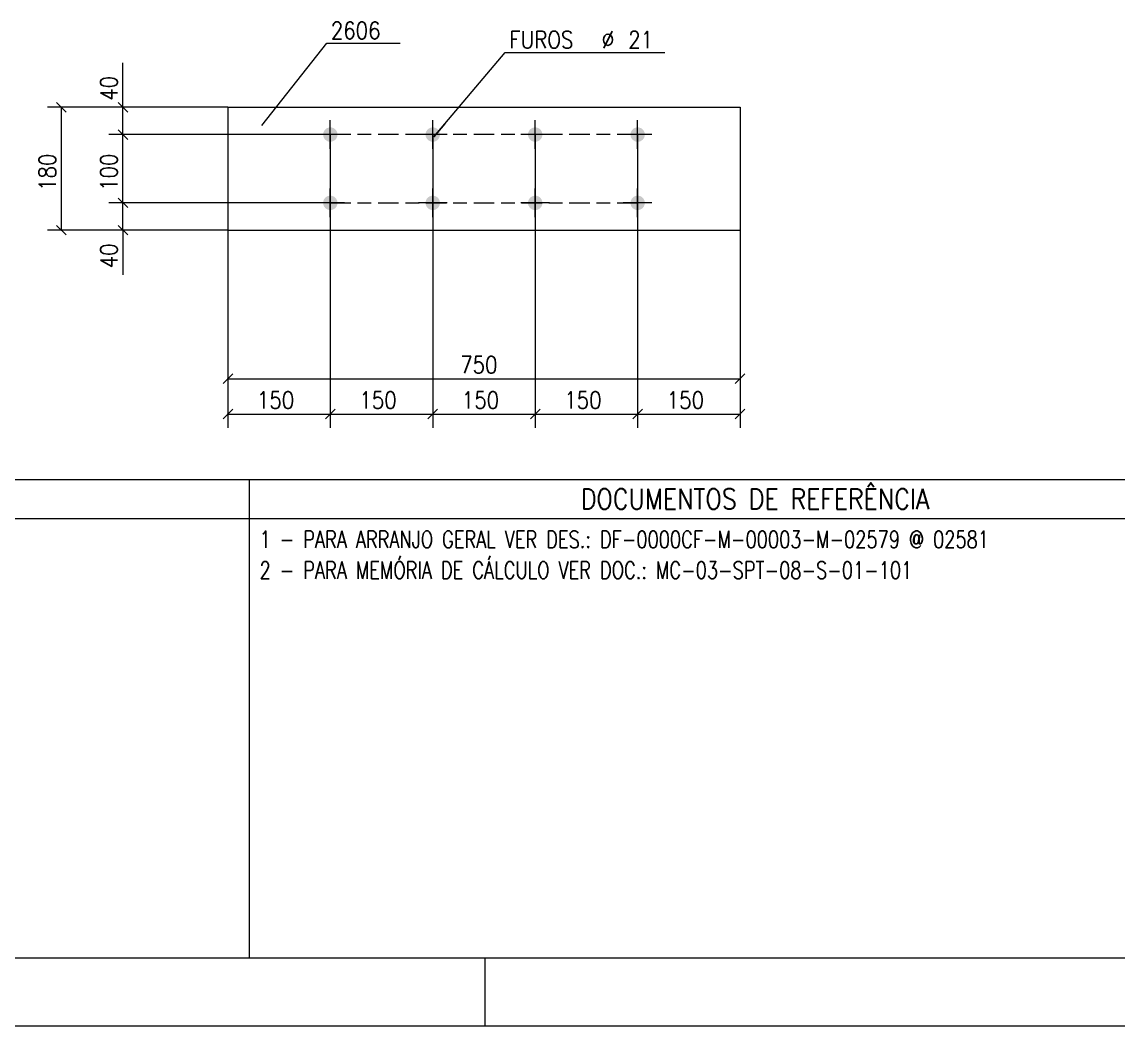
# Model space of a CAD drawing. Header units: millimetres. Extents: x 2 to 845, y 5 to 599.
# Drawn here: x 276.7 to 437.2, y 5 to 152 of the extents above; entities that cross this region are included whole.
import ezdxf

# ---------------------------------------------------------------- set-up
doc = ezdxf.new("R2010")
doc.units = ezdxf.units.MM
doc.linetypes.add('XKITLINE00', pattern=[0])
doc.linetypes.add('XKITLINE06', pattern=[7, 3, -1, 2, -1])
for name, color, linetype, lineweight in [('Cota', 4, 'Continuous', 0), ('Marca da peça', 2, 'Continuous', 0), ('Marca do parafuso', 4, 'Continuous', 0), ('Objeto gráfico', 3, 'Continuous', 0), ('Outro tipo de objeto', 7, 'Continuous', 0), ('Parafuso', 3, 'Continuous', 0), ('Peça', 2, 'Continuous', 0)]:
    doc.layers.add(name, color=color, linetype=linetype, lineweight=lineweight)
doc.styles.add('ROMANS', font='ROMANS__.TTF')
doc.styles.add('SIMPLEX', font='SIMPLEX_.TTF')

# ---------------------------------------------------------------- blocks, each defined once
blk = doc.blocks.new('*A468')
at = {"layer": 'Parafuso'}
for points in [[(321.83, 134.47), (321.8, 134.47), (321.78, 134.48), (321.75, 134.48), (321.73, 134.48), (321.7, 134.48), (321.68, 134.49), (321.65, 134.49), (321.62, 134.5), (321.6, 134.5), (321.57, 134.51), (321.55, 134.52), (321.53, 134.53), (321.5, 134.53), (321.48, 134.54), (321.45, 134.55), (321.43, 134.56), (321.41, 134.57), (321.38, 134.58), (321.36, 134.6), (321.34, 134.61), (321.31, 134.62), (321.29, 134.64), (321.27, 134.65), (321.25, 134.66), (321.23, 134.68), (321.21, 134.7), (321.19, 134.71), (321.17, 134.73), (321.15, 134.74), (321.13, 134.76), (321.11, 134.78), (321.09, 134.8), (321.08, 134.82), (321.06, 134.84), (321.04, 134.86), (321.03, 134.88), (321.01, 134.9), (321, 134.92), (320.98, 134.94), (320.97, 134.96), (320.95, 134.98), (320.94, 135.01), (320.93, 135.03), (320.92, 135.05), (320.91, 135.07), (320.89, 135.1), (320.88, 135.12), (320.87, 135.14), (320.87, 135.17), (320.86, 135.19), (320.85, 135.22), (320.84, 135.24), (320.84, 135.27), (320.83, 135.29), (320.82, 135.32), (320.82, 135.34), (320.82, 135.37), (320.81, 135.39), (320.81, 135.42), (320.81, 135.45), (320.81, 135.47), (320.8, 135.5), (320.8, 135.52), (320.8, 135.55), (320.81, 135.57), (320.81, 135.6), (320.81, 135.63), (320.81, 135.65), (320.82, 135.68), (320.82, 135.7), (320.82, 135.73), (320.83, 135.75), (320.84, 135.78), (320.84, 135.8), (320.85, 135.83), (320.86, 135.85), (320.87, 135.88), (320.87, 135.9), (320.88, 135.92), (320.89, 135.95), (320.91, 135.97), (320.92, 135.99), (320.93, 136.02), (320.94, 136.04), (320.95, 136.06), (320.97, 136.08), (320.98, 136.11), (321, 136.13), (321.01, 136.15), (321.03, 136.17), (321.04, 136.19), (321.06, 136.21), (321.08, 136.23), (321.09, 136.25), (321.11, 136.27), (321.13, 136.28), (321.15, 136.3), (321.17, 136.32), (321.19, 136.33), (321.21, 136.35), (321.23, 136.37), (321.25, 136.38), (321.27, 136.4), (321.29, 136.41), (321.31, 136.42), (321.34, 136.44), (321.36, 136.45), (321.38, 136.46), (321.41, 136.47), (321.43, 136.48), (321.45, 136.49), (321.48, 136.5), (321.5, 136.51), (321.53, 136.52), (321.55, 136.53), (321.57, 136.53), (321.6, 136.54), (321.62, 136.55), (321.65, 136.55), (321.68, 136.56), (321.7, 136.56), (321.73, 136.56), (321.75, 136.57), (321.78, 136.57), (321.8, 136.57), (321.83, 136.57), (321.85, 136.57), (321.88, 136.57), (321.91, 136.57), (321.93, 136.57), (321.96, 136.57), (321.98, 136.56), (322.01, 136.56), (322.03, 136.56), (322.06, 136.55), (322.08, 136.55), (322.11, 136.54), (322.13, 136.53), (322.16, 136.53), (322.18, 136.52), (322.21, 136.51), (322.23, 136.5), (322.26, 136.49), (322.28, 136.48), (322.3, 136.47), (322.33, 136.46), (322.35, 136.45), (322.37, 136.44), (322.39, 136.42), (322.42, 136.41), (322.44, 136.4), (322.46, 136.38), (322.48, 136.37), (322.5, 136.35), (322.52, 136.33), (322.54, 136.32), (322.56, 136.3), (322.58, 136.28), (322.6, 136.27), (322.62, 136.25), (322.63, 136.23), (322.65, 136.21), (322.67, 136.19), (322.68, 136.17), (322.7, 136.15), (322.71, 136.13), (322.73, 136.11), (322.74, 136.08), (322.76, 136.06), (322.77, 136.04), (322.78, 136.02), (322.79, 135.99), (322.8, 135.97), (322.81, 135.95), (322.82, 135.92), (322.83, 135.9), (322.84, 135.88), (322.85, 135.85), (322.86, 135.83), (322.87, 135.8), (322.87, 135.78), (322.88, 135.75), (322.88, 135.73), (322.89, 135.7), (322.89, 135.68), (322.9, 135.65), (322.9, 135.63), (322.9, 135.6), (322.9, 135.57), (322.9, 135.55), (322.9, 135.52), (322.9, 135.5), (322.9, 135.47), (322.9, 135.45), (322.9, 135.42), (322.9, 135.39), (322.89, 135.37), (322.89, 135.34), (322.88, 135.32), (322.88, 135.29), (322.87, 135.27), (322.87, 135.24), (322.86, 135.22), (322.85, 135.19), (322.84, 135.17), (322.83, 135.14), (322.82, 135.12), (322.81, 135.1), (322.8, 135.07), (322.79, 135.05), (322.78, 135.03), (322.77, 135.01), (322.76, 134.98), (322.74, 134.96), (322.73, 134.94), (322.71, 134.92), (322.7, 134.9), (322.68, 134.88), (322.67, 134.86), (322.65, 134.84), (322.63, 134.82), (322.62, 134.8), (322.6, 134.78), (322.58, 134.76), (322.56, 134.74), (322.54, 134.73), (322.52, 134.71), (322.5, 134.7), (322.48, 134.68), (322.46, 134.66), (322.44, 134.65), (322.42, 134.64), (322.39, 134.62), (322.37, 134.61), (322.35, 134.6), (322.33, 134.58), (322.3, 134.57), (322.28, 134.56), (322.26, 134.55), (322.23, 134.54), (322.21, 134.53), (322.18, 134.53), (322.16, 134.52), (322.13, 134.51), (322.11, 134.5), (322.08, 134.5), (322.06, 134.49), (322.03, 134.49), (322.01, 134.48), (321.98, 134.48), (321.96, 134.48), (321.93, 134.48), (321.91, 134.47), (321.88, 134.47), (321.85, 134.47)], [(336.83, 134.47), (336.8, 134.47), (336.78, 134.48), (336.75, 134.48), (336.73, 134.48), (336.7, 134.48), (336.68, 134.49), (336.65, 134.49), (336.62, 134.5), (336.6, 134.5), (336.57, 134.51), (336.55, 134.52), (336.53, 134.53), (336.5, 134.53), (336.48, 134.54), (336.45, 134.55), (336.43, 134.56), (336.41, 134.57), (336.38, 134.58), (336.36, 134.6), (336.34, 134.61), (336.31, 134.62), (336.29, 134.64), (336.27, 134.65), (336.25, 134.66), (336.23, 134.68), (336.21, 134.7), (336.19, 134.71), (336.17, 134.73), (336.15, 134.74), (336.13, 134.76), (336.11, 134.78), (336.09, 134.8), (336.08, 134.82), (336.06, 134.84), (336.04, 134.86), (336.03, 134.88), (336.01, 134.9), (336, 134.92), (335.98, 134.94), (335.97, 134.96), (335.95, 134.98), (335.94, 135.01), (335.93, 135.03), (335.92, 135.05), (335.91, 135.07), (335.89, 135.1), (335.88, 135.12), (335.87, 135.14), (335.87, 135.17), (335.86, 135.19), (335.85, 135.22), (335.84, 135.24), (335.84, 135.27), (335.83, 135.29), (335.82, 135.32), (335.82, 135.34), (335.82, 135.37), (335.81, 135.39), (335.81, 135.42), (335.81, 135.45), (335.81, 135.47), (335.8, 135.5), (335.8, 135.52), (335.8, 135.55), (335.81, 135.57), (335.81, 135.6), (335.81, 135.63), (335.81, 135.65), (335.82, 135.68), (335.82, 135.7), (335.82, 135.73), (335.83, 135.75), (335.84, 135.78), (335.84, 135.8), (335.85, 135.83), (335.86, 135.85), (335.87, 135.88), (335.87, 135.9), (335.88, 135.92), (335.89, 135.95), (335.91, 135.97), (335.92, 135.99), (335.93, 136.02), (335.94, 136.04), (335.95, 136.06), (335.97, 136.08), (335.98, 136.11), (336, 136.13), (336.01, 136.15), (336.03, 136.17), (336.04, 136.19), (336.06, 136.21), (336.08, 136.23), (336.09, 136.25), (336.11, 136.27), (336.13, 136.28), (336.15, 136.3), (336.17, 136.32), (336.19, 136.33), (336.21, 136.35), (336.23, 136.37), (336.25, 136.38), (336.27, 136.4), (336.29, 136.41), (336.31, 136.42), (336.34, 136.44), (336.36, 136.45), (336.38, 136.46), (336.41, 136.47), (336.43, 136.48), (336.45, 136.49), (336.48, 136.5), (336.5, 136.51), (336.53, 136.52), (336.55, 136.53), (336.57, 136.53), (336.6, 136.54), (336.62, 136.55), (336.65, 136.55), (336.68, 136.56), (336.7, 136.56), (336.73, 136.56), (336.75, 136.57), (336.78, 136.57), (336.8, 136.57), (336.83, 136.57), (336.85, 136.57), (336.88, 136.57), (336.91, 136.57), (336.93, 136.57), (336.96, 136.57), (336.98, 136.56), (337.01, 136.56), (337.03, 136.56), (337.06, 136.55), (337.08, 136.55), (337.11, 136.54), (337.13, 136.53), (337.16, 136.53), (337.18, 136.52), (337.21, 136.51), (337.23, 136.5), (337.26, 136.49), (337.28, 136.48), (337.3, 136.47), (337.33, 136.46), (337.35, 136.45), (337.37, 136.44), (337.39, 136.42), (337.42, 136.41), (337.44, 136.4), (337.46, 136.38), (337.48, 136.37), (337.5, 136.35), (337.52, 136.33), (337.54, 136.32), (337.56, 136.3), (337.58, 136.28), (337.6, 136.27), (337.62, 136.25), (337.63, 136.23), (337.65, 136.21), (337.67, 136.19), (337.68, 136.17), (337.7, 136.15), (337.71, 136.13), (337.73, 136.11), (337.74, 136.08), (337.76, 136.06), (337.77, 136.04), (337.78, 136.02), (337.79, 135.99), (337.8, 135.97), (337.81, 135.95), (337.82, 135.92), (337.83, 135.9), (337.84, 135.88), (337.85, 135.85), (337.86, 135.83), (337.87, 135.8), (337.87, 135.78), (337.88, 135.75), (337.88, 135.73), (337.89, 135.7), (337.89, 135.68), (337.9, 135.65), (337.9, 135.63), (337.9, 135.6), (337.9, 135.57), (337.9, 135.55), (337.9, 135.52), (337.9, 135.5), (337.9, 135.47), (337.9, 135.45), (337.9, 135.42), (337.9, 135.39), (337.89, 135.37), (337.89, 135.34), (337.88, 135.32), (337.88, 135.29), (337.87, 135.27), (337.87, 135.24), (337.86, 135.22), (337.85, 135.19), (337.84, 135.17), (337.83, 135.14), (337.82, 135.12), (337.81, 135.1), (337.8, 135.07), (337.79, 135.05), (337.78, 135.03), (337.77, 135.01), (337.76, 134.98), (337.74, 134.96), (337.73, 134.94), (337.71, 134.92), (337.7, 134.9), (337.68, 134.88), (337.67, 134.86), (337.65, 134.84), (337.63, 134.82), (337.62, 134.8), (337.6, 134.78), (337.58, 134.76), (337.56, 134.74), (337.54, 134.73), (337.52, 134.71), (337.5, 134.7), (337.48, 134.68), (337.46, 134.66), (337.44, 134.65), (337.42, 134.64), (337.39, 134.62), (337.37, 134.61), (337.35, 134.6), (337.33, 134.58), (337.3, 134.57), (337.28, 134.56), (337.26, 134.55), (337.23, 134.54), (337.21, 134.53), (337.18, 134.53), (337.16, 134.52), (337.13, 134.51), (337.11, 134.5), (337.08, 134.5), (337.06, 134.49), (337.03, 134.49), (337.01, 134.48), (336.98, 134.48), (336.96, 134.48), (336.93, 134.48), (336.91, 134.47), (336.88, 134.47), (336.85, 134.47)], [(351.83, 134.47), (351.8, 134.47), (351.78, 134.48), (351.75, 134.48), (351.73, 134.48), (351.7, 134.48), (351.68, 134.49), (351.65, 134.49), (351.62, 134.5), (351.6, 134.5), (351.57, 134.51), (351.55, 134.52), (351.53, 134.53), (351.5, 134.53), (351.48, 134.54), (351.45, 134.55), (351.43, 134.56), (351.41, 134.57), (351.38, 134.58), (351.36, 134.6), (351.34, 134.61), (351.31, 134.62), (351.29, 134.64), (351.27, 134.65), (351.25, 134.66), (351.23, 134.68), (351.21, 134.7), (351.19, 134.71), (351.17, 134.73), (351.15, 134.74), (351.13, 134.76), (351.11, 134.78), (351.09, 134.8), (351.08, 134.82), (351.06, 134.84), (351.04, 134.86), (351.03, 134.88), (351.01, 134.9), (351, 134.92), (350.98, 134.94), (350.97, 134.96), (350.95, 134.98), (350.94, 135.01), (350.93, 135.03), (350.92, 135.05), (350.91, 135.07), (350.89, 135.1), (350.88, 135.12), (350.87, 135.14), (350.87, 135.17), (350.86, 135.19), (350.85, 135.22), (350.84, 135.24), (350.84, 135.27), (350.83, 135.29), (350.82, 135.32), (350.82, 135.34), (350.82, 135.37), (350.81, 135.39), (350.81, 135.42), (350.81, 135.45), (350.81, 135.47), (350.8, 135.5), (350.8, 135.52), (350.8, 135.55), (350.81, 135.57), (350.81, 135.6), (350.81, 135.63), (350.81, 135.65), (350.82, 135.68), (350.82, 135.7), (350.82, 135.73), (350.83, 135.75), (350.84, 135.78), (350.84, 135.8), (350.85, 135.83), (350.86, 135.85), (350.87, 135.88), (350.87, 135.9), (350.88, 135.92), (350.89, 135.95), (350.91, 135.97), (350.92, 135.99), (350.93, 136.02), (350.94, 136.04), (350.95, 136.06), (350.97, 136.08), (350.98, 136.11), (351, 136.13), (351.01, 136.15), (351.03, 136.17), (351.04, 136.19), (351.06, 136.21), (351.08, 136.23), (351.09, 136.25), (351.11, 136.27), (351.13, 136.28), (351.15, 136.3), (351.17, 136.32), (351.19, 136.33), (351.21, 136.35), (351.23, 136.37), (351.25, 136.38), (351.27, 136.4), (351.29, 136.41), (351.31, 136.42), (351.34, 136.44), (351.36, 136.45), (351.38, 136.46), (351.41, 136.47), (351.43, 136.48), (351.45, 136.49), (351.48, 136.5), (351.5, 136.51), (351.53, 136.52), (351.55, 136.53), (351.57, 136.53), (351.6, 136.54), (351.62, 136.55), (351.65, 136.55), (351.68, 136.56), (351.7, 136.56), (351.73, 136.56), (351.75, 136.57), (351.78, 136.57), (351.8, 136.57), (351.83, 136.57), (351.85, 136.57), (351.88, 136.57), (351.91, 136.57), (351.93, 136.57), (351.96, 136.57), (351.98, 136.56), (352.01, 136.56), (352.03, 136.56), (352.06, 136.55), (352.08, 136.55), (352.11, 136.54), (352.13, 136.53), (352.16, 136.53), (352.18, 136.52), (352.21, 136.51), (352.23, 136.5), (352.26, 136.49), (352.28, 136.48), (352.3, 136.47), (352.33, 136.46), (352.35, 136.45), (352.37, 136.44), (352.39, 136.42), (352.42, 136.41), (352.44, 136.4), (352.46, 136.38), (352.48, 136.37), (352.5, 136.35), (352.52, 136.33), (352.54, 136.32), (352.56, 136.3), (352.58, 136.28), (352.6, 136.27), (352.62, 136.25), (352.63, 136.23), (352.65, 136.21), (352.67, 136.19), (352.68, 136.17), (352.7, 136.15), (352.71, 136.13), (352.73, 136.11), (352.74, 136.08), (352.76, 136.06), (352.77, 136.04), (352.78, 136.02), (352.79, 135.99), (352.8, 135.97), (352.81, 135.95), (352.82, 135.92), (352.83, 135.9), (352.84, 135.88), (352.85, 135.85), (352.86, 135.83), (352.87, 135.8), (352.87, 135.78), (352.88, 135.75), (352.88, 135.73), (352.89, 135.7), (352.89, 135.68), (352.9, 135.65), (352.9, 135.63), (352.9, 135.6), (352.9, 135.57), (352.9, 135.55), (352.9, 135.52), (352.9, 135.5), (352.9, 135.47), (352.9, 135.45), (352.9, 135.42), (352.9, 135.39), (352.89, 135.37), (352.89, 135.34), (352.88, 135.32), (352.88, 135.29), (352.87, 135.27), (352.87, 135.24), (352.86, 135.22), (352.85, 135.19), (352.84, 135.17), (352.83, 135.14), (352.82, 135.12), (352.81, 135.1), (352.8, 135.07), (352.79, 135.05), (352.78, 135.03), (352.77, 135.01), (352.76, 134.98), (352.74, 134.96), (352.73, 134.94), (352.71, 134.92), (352.7, 134.9), (352.68, 134.88), (352.67, 134.86), (352.65, 134.84), (352.63, 134.82), (352.62, 134.8), (352.6, 134.78), (352.58, 134.76), (352.56, 134.74), (352.54, 134.73), (352.52, 134.71), (352.5, 134.7), (352.48, 134.68), (352.46, 134.66), (352.44, 134.65), (352.42, 134.64), (352.39, 134.62), (352.37, 134.61), (352.35, 134.6), (352.33, 134.58), (352.3, 134.57), (352.28, 134.56), (352.26, 134.55), (352.23, 134.54), (352.21, 134.53), (352.18, 134.53), (352.16, 134.52), (352.13, 134.51), (352.11, 134.5), (352.08, 134.5), (352.06, 134.49), (352.03, 134.49), (352.01, 134.48), (351.98, 134.48), (351.96, 134.48), (351.93, 134.48), (351.91, 134.47), (351.88, 134.47), (351.85, 134.47)], [(366.83, 134.47), (366.8, 134.47), (366.78, 134.48), (366.75, 134.48), (366.73, 134.48), (366.7, 134.48), (366.68, 134.49), (366.65, 134.49), (366.62, 134.5), (366.6, 134.5), (366.57, 134.51), (366.55, 134.52), (366.53, 134.53), (366.5, 134.53), (366.48, 134.54), (366.45, 134.55), (366.43, 134.56), (366.41, 134.57), (366.38, 134.58), (366.36, 134.6), (366.34, 134.61), (366.31, 134.62), (366.29, 134.64), (366.27, 134.65), (366.25, 134.66), (366.23, 134.68), (366.21, 134.7), (366.19, 134.71), (366.17, 134.73), (366.15, 134.74), (366.13, 134.76), (366.11, 134.78), (366.09, 134.8), (366.08, 134.82), (366.06, 134.84), (366.04, 134.86), (366.03, 134.88), (366.01, 134.9), (366, 134.92), (365.98, 134.94), (365.97, 134.96), (365.95, 134.98), (365.94, 135.01), (365.93, 135.03), (365.92, 135.05), (365.91, 135.07), (365.89, 135.1), (365.88, 135.12), (365.87, 135.14), (365.87, 135.17), (365.86, 135.19), (365.85, 135.22), (365.84, 135.24), (365.84, 135.27), (365.83, 135.29), (365.82, 135.32), (365.82, 135.34), (365.82, 135.37), (365.81, 135.39), (365.81, 135.42), (365.81, 135.45), (365.81, 135.47), (365.8, 135.5), (365.8, 135.52), (365.8, 135.55), (365.81, 135.57), (365.81, 135.6), (365.81, 135.63), (365.81, 135.65), (365.82, 135.68), (365.82, 135.7), (365.82, 135.73), (365.83, 135.75), (365.84, 135.78), (365.84, 135.8), (365.85, 135.83), (365.86, 135.85), (365.87, 135.88), (365.87, 135.9), (365.88, 135.92), (365.89, 135.95), (365.91, 135.97), (365.92, 135.99), (365.93, 136.02), (365.94, 136.04), (365.95, 136.06), (365.97, 136.08), (365.98, 136.11), (366, 136.13), (366.01, 136.15), (366.03, 136.17), (366.04, 136.19), (366.06, 136.21), (366.08, 136.23), (366.09, 136.25), (366.11, 136.27), (366.13, 136.28), (366.15, 136.3), (366.17, 136.32), (366.19, 136.33), (366.21, 136.35), (366.23, 136.37), (366.25, 136.38), (366.27, 136.4), (366.29, 136.41), (366.31, 136.42), (366.34, 136.44), (366.36, 136.45), (366.38, 136.46), (366.41, 136.47), (366.43, 136.48), (366.45, 136.49), (366.48, 136.5), (366.5, 136.51), (366.53, 136.52), (366.55, 136.53), (366.57, 136.53), (366.6, 136.54), (366.62, 136.55), (366.65, 136.55), (366.68, 136.56), (366.7, 136.56), (366.73, 136.56), (366.75, 136.57), (366.78, 136.57), (366.8, 136.57), (366.83, 136.57), (366.85, 136.57), (366.88, 136.57), (366.91, 136.57), (366.93, 136.57), (366.96, 136.57), (366.98, 136.56), (367.01, 136.56), (367.03, 136.56), (367.06, 136.55), (367.08, 136.55), (367.11, 136.54), (367.13, 136.53), (367.16, 136.53), (367.18, 136.52), (367.21, 136.51), (367.23, 136.5), (367.26, 136.49), (367.28, 136.48), (367.3, 136.47), (367.33, 136.46), (367.35, 136.45), (367.37, 136.44), (367.39, 136.42), (367.42, 136.41), (367.44, 136.4), (367.46, 136.38), (367.48, 136.37), (367.5, 136.35), (367.52, 136.33), (367.54, 136.32), (367.56, 136.3), (367.58, 136.28), (367.6, 136.27), (367.62, 136.25), (367.63, 136.23), (367.65, 136.21), (367.67, 136.19), (367.68, 136.17), (367.7, 136.15), (367.71, 136.13), (367.73, 136.11), (367.74, 136.08), (367.76, 136.06), (367.77, 136.04), (367.78, 136.02), (367.79, 135.99), (367.8, 135.97), (367.81, 135.95), (367.82, 135.92), (367.83, 135.9), (367.84, 135.88), (367.85, 135.85), (367.86, 135.83), (367.87, 135.8), (367.87, 135.78), (367.88, 135.75), (367.88, 135.73), (367.89, 135.7), (367.89, 135.68), (367.9, 135.65), (367.9, 135.63), (367.9, 135.6), (367.9, 135.57), (367.9, 135.55), (367.9, 135.52), (367.9, 135.5), (367.9, 135.47), (367.9, 135.45), (367.9, 135.42), (367.9, 135.39), (367.89, 135.37), (367.89, 135.34), (367.88, 135.32), (367.88, 135.29), (367.87, 135.27), (367.87, 135.24), (367.86, 135.22), (367.85, 135.19), (367.84, 135.17), (367.83, 135.14), (367.82, 135.12), (367.81, 135.1), (367.8, 135.07), (367.79, 135.05), (367.78, 135.03), (367.77, 135.01), (367.76, 134.98), (367.74, 134.96), (367.73, 134.94), (367.71, 134.92), (367.7, 134.9), (367.68, 134.88), (367.67, 134.86), (367.65, 134.84), (367.63, 134.82), (367.62, 134.8), (367.6, 134.78), (367.58, 134.76), (367.56, 134.74), (367.54, 134.73), (367.52, 134.71), (367.5, 134.7), (367.48, 134.68), (367.46, 134.66), (367.44, 134.65), (367.42, 134.64), (367.39, 134.62), (367.37, 134.61), (367.35, 134.6), (367.33, 134.58), (367.3, 134.57), (367.28, 134.56), (367.26, 134.55), (367.23, 134.54), (367.21, 134.53), (367.18, 134.53), (367.16, 134.52), (367.13, 134.51), (367.11, 134.5), (367.08, 134.5), (367.06, 134.49), (367.03, 134.49), (367.01, 134.48), (366.98, 134.48), (366.96, 134.48), (366.93, 134.48), (366.91, 134.47), (366.88, 134.47), (366.85, 134.47)], [(321.83, 124.47), (321.8, 124.47), (321.78, 124.48), (321.75, 124.48), (321.73, 124.48), (321.7, 124.48), (321.68, 124.49), (321.65, 124.49), (321.62, 124.5), (321.6, 124.5), (321.57, 124.51), (321.55, 124.52), (321.53, 124.53), (321.5, 124.53), (321.48, 124.54), (321.45, 124.55), (321.43, 124.56), (321.41, 124.57), (321.38, 124.58), (321.36, 124.6), (321.34, 124.61), (321.31, 124.62), (321.29, 124.64), (321.27, 124.65), (321.25, 124.66), (321.23, 124.68), (321.21, 124.7), (321.19, 124.71), (321.17, 124.73), (321.15, 124.74), (321.13, 124.76), (321.11, 124.78), (321.09, 124.8), (321.08, 124.82), (321.06, 124.84), (321.04, 124.86), (321.03, 124.88), (321.01, 124.9), (321, 124.92), (320.98, 124.94), (320.97, 124.96), (320.95, 124.98), (320.94, 125.01), (320.93, 125.03), (320.92, 125.05), (320.91, 125.07), (320.89, 125.1), (320.88, 125.12), (320.87, 125.14), (320.87, 125.17), (320.86, 125.19), (320.85, 125.22), (320.84, 125.24), (320.84, 125.27), (320.83, 125.29), (320.82, 125.32), (320.82, 125.34), (320.82, 125.37), (320.81, 125.39), (320.81, 125.42), (320.81, 125.45), (320.81, 125.47), (320.8, 125.5), (320.8, 125.52), (320.8, 125.55), (320.81, 125.57), (320.81, 125.6), (320.81, 125.63), (320.81, 125.65), (320.82, 125.68), (320.82, 125.7), (320.82, 125.73), (320.83, 125.75), (320.84, 125.78), (320.84, 125.8), (320.85, 125.83), (320.86, 125.85), (320.87, 125.88), (320.87, 125.9), (320.88, 125.92), (320.89, 125.95), (320.91, 125.97), (320.92, 125.99), (320.93, 126.02), (320.94, 126.04), (320.95, 126.06), (320.97, 126.08), (320.98, 126.11), (321, 126.13), (321.01, 126.15), (321.03, 126.17), (321.04, 126.19), (321.06, 126.21), (321.08, 126.23), (321.09, 126.25), (321.11, 126.27), (321.13, 126.28), (321.15, 126.3), (321.17, 126.32), (321.19, 126.33), (321.21, 126.35), (321.23, 126.37), (321.25, 126.38), (321.27, 126.4), (321.29, 126.41), (321.31, 126.42), (321.34, 126.44), (321.36, 126.45), (321.38, 126.46), (321.41, 126.47), (321.43, 126.48), (321.45, 126.49), (321.48, 126.5), (321.5, 126.51), (321.53, 126.52), (321.55, 126.53), (321.57, 126.53), (321.6, 126.54), (321.62, 126.55), (321.65, 126.55), (321.68, 126.56), (321.7, 126.56), (321.73, 126.56), (321.75, 126.57), (321.78, 126.57), (321.8, 126.57), (321.83, 126.57), (321.85, 126.57), (321.88, 126.57), (321.91, 126.57), (321.93, 126.57), (321.96, 126.57), (321.98, 126.56), (322.01, 126.56), (322.03, 126.56), (322.06, 126.55), (322.08, 126.55), (322.11, 126.54), (322.13, 126.53), (322.16, 126.53), (322.18, 126.52), (322.21, 126.51), (322.23, 126.5), (322.26, 126.49), (322.28, 126.48), (322.3, 126.47), (322.33, 126.46), (322.35, 126.45), (322.37, 126.44), (322.39, 126.42), (322.42, 126.41), (322.44, 126.4), (322.46, 126.38), (322.48, 126.37), (322.5, 126.35), (322.52, 126.33), (322.54, 126.32), (322.56, 126.3), (322.58, 126.28), (322.6, 126.27), (322.62, 126.25), (322.63, 126.23), (322.65, 126.21), (322.67, 126.19), (322.68, 126.17), (322.7, 126.15), (322.71, 126.13), (322.73, 126.11), (322.74, 126.08), (322.76, 126.06), (322.77, 126.04), (322.78, 126.02), (322.79, 125.99), (322.8, 125.97), (322.81, 125.95), (322.82, 125.92), (322.83, 125.9), (322.84, 125.88), (322.85, 125.85), (322.86, 125.83), (322.87, 125.8), (322.87, 125.78), (322.88, 125.75), (322.88, 125.73), (322.89, 125.7), (322.89, 125.68), (322.9, 125.65), (322.9, 125.63), (322.9, 125.6), (322.9, 125.57), (322.9, 125.55), (322.9, 125.52), (322.9, 125.5), (322.9, 125.47), (322.9, 125.45), (322.9, 125.42), (322.9, 125.39), (322.89, 125.37), (322.89, 125.34), (322.88, 125.32), (322.88, 125.29), (322.87, 125.27), (322.87, 125.24), (322.86, 125.22), (322.85, 125.19), (322.84, 125.17), (322.83, 125.14), (322.82, 125.12), (322.81, 125.1), (322.8, 125.07), (322.79, 125.05), (322.78, 125.03), (322.77, 125.01), (322.76, 124.98), (322.74, 124.96), (322.73, 124.94), (322.71, 124.92), (322.7, 124.9), (322.68, 124.88), (322.67, 124.86), (322.65, 124.84), (322.63, 124.82), (322.62, 124.8), (322.6, 124.78), (322.58, 124.76), (322.56, 124.74), (322.54, 124.73), (322.52, 124.71), (322.5, 124.7), (322.48, 124.68), (322.46, 124.66), (322.44, 124.65), (322.42, 124.64), (322.39, 124.62), (322.37, 124.61), (322.35, 124.6), (322.33, 124.58), (322.3, 124.57), (322.28, 124.56), (322.26, 124.55), (322.23, 124.54), (322.21, 124.53), (322.18, 124.53), (322.16, 124.52), (322.13, 124.51), (322.11, 124.5), (322.08, 124.5), (322.06, 124.49), (322.03, 124.49), (322.01, 124.48), (321.98, 124.48), (321.96, 124.48), (321.93, 124.48), (321.91, 124.47), (321.88, 124.47), (321.85, 124.47)], [(336.83, 124.47), (336.8, 124.47), (336.78, 124.48), (336.75, 124.48), (336.73, 124.48), (336.7, 124.48), (336.68, 124.49), (336.65, 124.49), (336.62, 124.5), (336.6, 124.5), (336.57, 124.51), (336.55, 124.52), (336.53, 124.53), (336.5, 124.53), (336.48, 124.54), (336.45, 124.55), (336.43, 124.56), (336.41, 124.57), (336.38, 124.58), (336.36, 124.6), (336.34, 124.61), (336.31, 124.62), (336.29, 124.64), (336.27, 124.65), (336.25, 124.66), (336.23, 124.68), (336.21, 124.7), (336.19, 124.71), (336.17, 124.73), (336.15, 124.74), (336.13, 124.76), (336.11, 124.78), (336.09, 124.8), (336.08, 124.82), (336.06, 124.84), (336.04, 124.86), (336.03, 124.88), (336.01, 124.9), (336, 124.92), (335.98, 124.94), (335.97, 124.96), (335.95, 124.98), (335.94, 125.01), (335.93, 125.03), (335.92, 125.05), (335.91, 125.07), (335.89, 125.1), (335.88, 125.12), (335.87, 125.14), (335.87, 125.17), (335.86, 125.19), (335.85, 125.22), (335.84, 125.24), (335.84, 125.27), (335.83, 125.29), (335.82, 125.32), (335.82, 125.34), (335.82, 125.37), (335.81, 125.39), (335.81, 125.42), (335.81, 125.45), (335.81, 125.47), (335.8, 125.5), (335.8, 125.52), (335.8, 125.55), (335.81, 125.57), (335.81, 125.6), (335.81, 125.63), (335.81, 125.65), (335.82, 125.68), (335.82, 125.7), (335.82, 125.73), (335.83, 125.75), (335.84, 125.78), (335.84, 125.8), (335.85, 125.83), (335.86, 125.85), (335.87, 125.88), (335.87, 125.9), (335.88, 125.92), (335.89, 125.95), (335.91, 125.97), (335.92, 125.99), (335.93, 126.02), (335.94, 126.04), (335.95, 126.06), (335.97, 126.08), (335.98, 126.11), (336, 126.13), (336.01, 126.15), (336.03, 126.17), (336.04, 126.19), (336.06, 126.21), (336.08, 126.23), (336.09, 126.25), (336.11, 126.27), (336.13, 126.28), (336.15, 126.3), (336.17, 126.32), (336.19, 126.33), (336.21, 126.35), (336.23, 126.37), (336.25, 126.38), (336.27, 126.4), (336.29, 126.41), (336.31, 126.42), (336.34, 126.44), (336.36, 126.45), (336.38, 126.46), (336.41, 126.47), (336.43, 126.48), (336.45, 126.49), (336.48, 126.5), (336.5, 126.51), (336.53, 126.52), (336.55, 126.53), (336.57, 126.53), (336.6, 126.54), (336.62, 126.55), (336.65, 126.55), (336.68, 126.56), (336.7, 126.56), (336.73, 126.56), (336.75, 126.57), (336.78, 126.57), (336.8, 126.57), (336.83, 126.57), (336.85, 126.57), (336.88, 126.57), (336.91, 126.57), (336.93, 126.57), (336.96, 126.57), (336.98, 126.56), (337.01, 126.56), (337.03, 126.56), (337.06, 126.55), (337.08, 126.55), (337.11, 126.54), (337.13, 126.53), (337.16, 126.53), (337.18, 126.52), (337.21, 126.51), (337.23, 126.5), (337.26, 126.49), (337.28, 126.48), (337.3, 126.47), (337.33, 126.46), (337.35, 126.45), (337.37, 126.44), (337.39, 126.42), (337.42, 126.41), (337.44, 126.4), (337.46, 126.38), (337.48, 126.37), (337.5, 126.35), (337.52, 126.33), (337.54, 126.32), (337.56, 126.3), (337.58, 126.28), (337.6, 126.27), (337.62, 126.25), (337.63, 126.23), (337.65, 126.21), (337.67, 126.19), (337.68, 126.17), (337.7, 126.15), (337.71, 126.13), (337.73, 126.11), (337.74, 126.08), (337.76, 126.06), (337.77, 126.04), (337.78, 126.02), (337.79, 125.99), (337.8, 125.97), (337.81, 125.95), (337.82, 125.92), (337.83, 125.9), (337.84, 125.88), (337.85, 125.85), (337.86, 125.83), (337.87, 125.8), (337.87, 125.78), (337.88, 125.75), (337.88, 125.73), (337.89, 125.7), (337.89, 125.68), (337.9, 125.65), (337.9, 125.63), (337.9, 125.6), (337.9, 125.57), (337.9, 125.55), (337.9, 125.52), (337.9, 125.5), (337.9, 125.47), (337.9, 125.45), (337.9, 125.42), (337.9, 125.39), (337.89, 125.37), (337.89, 125.34), (337.88, 125.32), (337.88, 125.29), (337.87, 125.27), (337.87, 125.24), (337.86, 125.22), (337.85, 125.19), (337.84, 125.17), (337.83, 125.14), (337.82, 125.12), (337.81, 125.1), (337.8, 125.07), (337.79, 125.05), (337.78, 125.03), (337.77, 125.01), (337.76, 124.98), (337.74, 124.96), (337.73, 124.94), (337.71, 124.92), (337.7, 124.9), (337.68, 124.88), (337.67, 124.86), (337.65, 124.84), (337.63, 124.82), (337.62, 124.8), (337.6, 124.78), (337.58, 124.76), (337.56, 124.74), (337.54, 124.73), (337.52, 124.71), (337.5, 124.7), (337.48, 124.68), (337.46, 124.66), (337.44, 124.65), (337.42, 124.64), (337.39, 124.62), (337.37, 124.61), (337.35, 124.6), (337.33, 124.58), (337.3, 124.57), (337.28, 124.56), (337.26, 124.55), (337.23, 124.54), (337.21, 124.53), (337.18, 124.53), (337.16, 124.52), (337.13, 124.51), (337.11, 124.5), (337.08, 124.5), (337.06, 124.49), (337.03, 124.49), (337.01, 124.48), (336.98, 124.48), (336.96, 124.48), (336.93, 124.48), (336.91, 124.47), (336.88, 124.47), (336.85, 124.47)], [(351.83, 124.47), (351.8, 124.47), (351.78, 124.48), (351.75, 124.48), (351.73, 124.48), (351.7, 124.48), (351.68, 124.49), (351.65, 124.49), (351.62, 124.5), (351.6, 124.5), (351.57, 124.51), (351.55, 124.52), (351.53, 124.53), (351.5, 124.53), (351.48, 124.54), (351.45, 124.55), (351.43, 124.56), (351.41, 124.57), (351.38, 124.58), (351.36, 124.6), (351.34, 124.61), (351.31, 124.62), (351.29, 124.64), (351.27, 124.65), (351.25, 124.66), (351.23, 124.68), (351.21, 124.7), (351.19, 124.71), (351.17, 124.73), (351.15, 124.74), (351.13, 124.76), (351.11, 124.78), (351.09, 124.8), (351.08, 124.82), (351.06, 124.84), (351.04, 124.86), (351.03, 124.88), (351.01, 124.9), (351, 124.92), (350.98, 124.94), (350.97, 124.96), (350.95, 124.98), (350.94, 125.01), (350.93, 125.03), (350.92, 125.05), (350.91, 125.07), (350.89, 125.1), (350.88, 125.12), (350.87, 125.14), (350.87, 125.17), (350.86, 125.19), (350.85, 125.22), (350.84, 125.24), (350.84, 125.27), (350.83, 125.29), (350.82, 125.32), (350.82, 125.34), (350.82, 125.37), (350.81, 125.39), (350.81, 125.42), (350.81, 125.45), (350.81, 125.47), (350.8, 125.5), (350.8, 125.52), (350.8, 125.55), (350.81, 125.57), (350.81, 125.6), (350.81, 125.63), (350.81, 125.65), (350.82, 125.68), (350.82, 125.7), (350.82, 125.73), (350.83, 125.75), (350.84, 125.78), (350.84, 125.8), (350.85, 125.83), (350.86, 125.85), (350.87, 125.88), (350.87, 125.9), (350.88, 125.92), (350.89, 125.95), (350.91, 125.97), (350.92, 125.99), (350.93, 126.02), (350.94, 126.04), (350.95, 126.06), (350.97, 126.08), (350.98, 126.11), (351, 126.13), (351.01, 126.15), (351.03, 126.17), (351.04, 126.19), (351.06, 126.21), (351.08, 126.23), (351.09, 126.25), (351.11, 126.27), (351.13, 126.28), (351.15, 126.3), (351.17, 126.32), (351.19, 126.33), (351.21, 126.35), (351.23, 126.37), (351.25, 126.38), (351.27, 126.4), (351.29, 126.41), (351.31, 126.42), (351.34, 126.44), (351.36, 126.45), (351.38, 126.46), (351.41, 126.47), (351.43, 126.48), (351.45, 126.49), (351.48, 126.5), (351.5, 126.51), (351.53, 126.52), (351.55, 126.53), (351.57, 126.53), (351.6, 126.54), (351.62, 126.55), (351.65, 126.55), (351.68, 126.56), (351.7, 126.56), (351.73, 126.56), (351.75, 126.57), (351.78, 126.57), (351.8, 126.57), (351.83, 126.57), (351.85, 126.57), (351.88, 126.57), (351.91, 126.57), (351.93, 126.57), (351.96, 126.57), (351.98, 126.56), (352.01, 126.56), (352.03, 126.56), (352.06, 126.55), (352.08, 126.55), (352.11, 126.54), (352.13, 126.53), (352.16, 126.53), (352.18, 126.52), (352.21, 126.51), (352.23, 126.5), (352.26, 126.49), (352.28, 126.48), (352.3, 126.47), (352.33, 126.46), (352.35, 126.45), (352.37, 126.44), (352.39, 126.42), (352.42, 126.41), (352.44, 126.4), (352.46, 126.38), (352.48, 126.37), (352.5, 126.35), (352.52, 126.33), (352.54, 126.32), (352.56, 126.3), (352.58, 126.28), (352.6, 126.27), (352.62, 126.25), (352.63, 126.23), (352.65, 126.21), (352.67, 126.19), (352.68, 126.17), (352.7, 126.15), (352.71, 126.13), (352.73, 126.11), (352.74, 126.08), (352.76, 126.06), (352.77, 126.04), (352.78, 126.02), (352.79, 125.99), (352.8, 125.97), (352.81, 125.95), (352.82, 125.92), (352.83, 125.9), (352.84, 125.88), (352.85, 125.85), (352.86, 125.83), (352.87, 125.8), (352.87, 125.78), (352.88, 125.75), (352.88, 125.73), (352.89, 125.7), (352.89, 125.68), (352.9, 125.65), (352.9, 125.63), (352.9, 125.6), (352.9, 125.57), (352.9, 125.55), (352.9, 125.52), (352.9, 125.5), (352.9, 125.47), (352.9, 125.45), (352.9, 125.42), (352.9, 125.39), (352.89, 125.37), (352.89, 125.34), (352.88, 125.32), (352.88, 125.29), (352.87, 125.27), (352.87, 125.24), (352.86, 125.22), (352.85, 125.19), (352.84, 125.17), (352.83, 125.14), (352.82, 125.12), (352.81, 125.1), (352.8, 125.07), (352.79, 125.05), (352.78, 125.03), (352.77, 125.01), (352.76, 124.98), (352.74, 124.96), (352.73, 124.94), (352.71, 124.92), (352.7, 124.9), (352.68, 124.88), (352.67, 124.86), (352.65, 124.84), (352.63, 124.82), (352.62, 124.8), (352.6, 124.78), (352.58, 124.76), (352.56, 124.74), (352.54, 124.73), (352.52, 124.71), (352.5, 124.7), (352.48, 124.68), (352.46, 124.66), (352.44, 124.65), (352.42, 124.64), (352.39, 124.62), (352.37, 124.61), (352.35, 124.6), (352.33, 124.58), (352.3, 124.57), (352.28, 124.56), (352.26, 124.55), (352.23, 124.54), (352.21, 124.53), (352.18, 124.53), (352.16, 124.52), (352.13, 124.51), (352.11, 124.5), (352.08, 124.5), (352.06, 124.49), (352.03, 124.49), (352.01, 124.48), (351.98, 124.48), (351.96, 124.48), (351.93, 124.48), (351.91, 124.47), (351.88, 124.47), (351.85, 124.47)], [(366.83, 124.47), (366.8, 124.47), (366.78, 124.48), (366.75, 124.48), (366.73, 124.48), (366.7, 124.48), (366.68, 124.49), (366.65, 124.49), (366.62, 124.5), (366.6, 124.5), (366.57, 124.51), (366.55, 124.52), (366.53, 124.53), (366.5, 124.53), (366.48, 124.54), (366.45, 124.55), (366.43, 124.56), (366.41, 124.57), (366.38, 124.58), (366.36, 124.6), (366.34, 124.61), (366.31, 124.62), (366.29, 124.64), (366.27, 124.65), (366.25, 124.66), (366.23, 124.68), (366.21, 124.7), (366.19, 124.71), (366.17, 124.73), (366.15, 124.74), (366.13, 124.76), (366.11, 124.78), (366.09, 124.8), (366.08, 124.82), (366.06, 124.84), (366.04, 124.86), (366.03, 124.88), (366.01, 124.9), (366, 124.92), (365.98, 124.94), (365.97, 124.96), (365.95, 124.98), (365.94, 125.01), (365.93, 125.03), (365.92, 125.05), (365.91, 125.07), (365.89, 125.1), (365.88, 125.12), (365.87, 125.14), (365.87, 125.17), (365.86, 125.19), (365.85, 125.22), (365.84, 125.24), (365.84, 125.27), (365.83, 125.29), (365.82, 125.32), (365.82, 125.34), (365.82, 125.37), (365.81, 125.39), (365.81, 125.42), (365.81, 125.45), (365.81, 125.47), (365.8, 125.5), (365.8, 125.52), (365.8, 125.55), (365.81, 125.57), (365.81, 125.6), (365.81, 125.63), (365.81, 125.65), (365.82, 125.68), (365.82, 125.7), (365.82, 125.73), (365.83, 125.75), (365.84, 125.78), (365.84, 125.8), (365.85, 125.83), (365.86, 125.85), (365.87, 125.88), (365.87, 125.9), (365.88, 125.92), (365.89, 125.95), (365.91, 125.97), (365.92, 125.99), (365.93, 126.02), (365.94, 126.04), (365.95, 126.06), (365.97, 126.08), (365.98, 126.11), (366, 126.13), (366.01, 126.15), (366.03, 126.17), (366.04, 126.19), (366.06, 126.21), (366.08, 126.23), (366.09, 126.25), (366.11, 126.27), (366.13, 126.28), (366.15, 126.3), (366.17, 126.32), (366.19, 126.33), (366.21, 126.35), (366.23, 126.37), (366.25, 126.38), (366.27, 126.4), (366.29, 126.41), (366.31, 126.42), (366.34, 126.44), (366.36, 126.45), (366.38, 126.46), (366.41, 126.47), (366.43, 126.48), (366.45, 126.49), (366.48, 126.5), (366.5, 126.51), (366.53, 126.52), (366.55, 126.53), (366.57, 126.53), (366.6, 126.54), (366.62, 126.55), (366.65, 126.55), (366.68, 126.56), (366.7, 126.56), (366.73, 126.56), (366.75, 126.57), (366.78, 126.57), (366.8, 126.57), (366.83, 126.57), (366.85, 126.57), (366.88, 126.57), (366.91, 126.57), (366.93, 126.57), (366.96, 126.57), (366.98, 126.56), (367.01, 126.56), (367.03, 126.56), (367.06, 126.55), (367.08, 126.55), (367.11, 126.54), (367.13, 126.53), (367.16, 126.53), (367.18, 126.52), (367.21, 126.51), (367.23, 126.5), (367.26, 126.49), (367.28, 126.48), (367.3, 126.47), (367.33, 126.46), (367.35, 126.45), (367.37, 126.44), (367.39, 126.42), (367.42, 126.41), (367.44, 126.4), (367.46, 126.38), (367.48, 126.37), (367.5, 126.35), (367.52, 126.33), (367.54, 126.32), (367.56, 126.3), (367.58, 126.28), (367.6, 126.27), (367.62, 126.25), (367.63, 126.23), (367.65, 126.21), (367.67, 126.19), (367.68, 126.17), (367.7, 126.15), (367.71, 126.13), (367.73, 126.11), (367.74, 126.08), (367.76, 126.06), (367.77, 126.04), (367.78, 126.02), (367.79, 125.99), (367.8, 125.97), (367.81, 125.95), (367.82, 125.92), (367.83, 125.9), (367.84, 125.88), (367.85, 125.85), (367.86, 125.83), (367.87, 125.8), (367.87, 125.78), (367.88, 125.75), (367.88, 125.73), (367.89, 125.7), (367.89, 125.68), (367.9, 125.65), (367.9, 125.63), (367.9, 125.6), (367.9, 125.57), (367.9, 125.55), (367.9, 125.52), (367.9, 125.5), (367.9, 125.47), (367.9, 125.45), (367.9, 125.42), (367.9, 125.39), (367.89, 125.37), (367.89, 125.34), (367.88, 125.32), (367.88, 125.29), (367.87, 125.27), (367.87, 125.24), (367.86, 125.22), (367.85, 125.19), (367.84, 125.17), (367.83, 125.14), (367.82, 125.12), (367.81, 125.1), (367.8, 125.07), (367.79, 125.05), (367.78, 125.03), (367.77, 125.01), (367.76, 124.98), (367.74, 124.96), (367.73, 124.94), (367.71, 124.92), (367.7, 124.9), (367.68, 124.88), (367.67, 124.86), (367.65, 124.84), (367.63, 124.82), (367.62, 124.8), (367.6, 124.78), (367.58, 124.76), (367.56, 124.74), (367.54, 124.73), (367.52, 124.71), (367.5, 124.7), (367.48, 124.68), (367.46, 124.66), (367.44, 124.65), (367.42, 124.64), (367.39, 124.62), (367.37, 124.61), (367.35, 124.6), (367.33, 124.58), (367.3, 124.57), (367.28, 124.56), (367.26, 124.55), (367.23, 124.54), (367.21, 124.53), (367.18, 124.53), (367.16, 124.52), (367.13, 124.51), (367.11, 124.5), (367.08, 124.5), (367.06, 124.49), (367.03, 124.49), (367.01, 124.48), (366.98, 124.48), (366.96, 124.48), (366.93, 124.48), (366.91, 124.47), (366.88, 124.47), (366.85, 124.47)]]:
    blk.add_hatch(color=7, dxfattribs=at).paths.add_polyline_path(points, flags=17)
at = {"layer": 'Parafuso', "color": 7, "linetype": 'XKITLINE00', "lineweight": 0}
for p, q in [((321.85, 133.42), (321.85, 137.62)), ((336.85, 133.42), (336.85, 137.62)), ((351.85, 133.42), (351.85, 137.62)), ((366.85, 133.42), (366.85, 137.62)), ((323.95, 135.52), (319.75, 135.52)), ((338.95, 135.52), (334.75, 135.52)), ((353.95, 135.52), (349.75, 135.52)), ((368.95, 135.52), (364.75, 135.52)), ((321.85, 123.42), (321.85, 127.62)), ((336.85, 123.42), (336.85, 127.62)), ((351.85, 123.42), (351.85, 127.62)), ((366.85, 123.42), (366.85, 127.62)), ((323.95, 125.52), (319.75, 125.52)), ((338.95, 125.52), (334.75, 125.52)), ((353.95, 125.52), (349.75, 125.52)), ((368.95, 125.52), (364.75, 125.52))]:
    blk.add_line(p, q, dxfattribs=at)
blk = doc.blocks.new('*A469')
at = {"layer": 'Peça', "color": 4, "linetype": 'XKITLINE00', "lineweight": 0}
for p, q in [((306.85, 139.52), (306.85, 121.52)), ((306.85, 139.52), (381.85, 139.52)), ((381.85, 139.52), (381.85, 121.52)), ((306.85, 121.52), (381.85, 121.52))]:
    blk.add_line(p, q, dxfattribs=at)
blk = doc.blocks.new('*A1229')
at = {"layer": 'Objeto gráfico', "color": 7, "linetype": 'XKITLINE06', "lineweight": 0}
blk.add_line((366.85, 135.52), (321.85, 135.52), dxfattribs=at)
blk = doc.blocks.new('*A1230')
at = {"layer": 'Objeto gráfico', "color": 7, "linetype": 'XKITLINE06', "lineweight": 0}
blk.add_line((321.85, 125.52), (366.85, 125.52), dxfattribs=at)
blk = doc.blocks.new('*A1369')
at = {"layer": 'Cota', "color": 7, "linetype": 'XKITLINE00', "lineweight": 0}
for p, q in [((351.85, 135.52), (351.85, 92.6)), ((366.85, 135.52), (366.85, 92.6)), ((352.56, 95.3), (351.15, 93.89)), ((367.56, 95.3), (366.15, 93.89)), ((351.85, 94.6), (366.85, 94.6))]:
    blk.add_line(p, q, dxfattribs=at)
at = {"layer": 'Cota', "color": 3}
for p in [(351.85, 94.6), (366.85, 94.6)]:
    blk.add_point(p, dxfattribs=at)
at = {"layer": 'Cota', "color": 3, "style": 'SIMPLEX', "width": 0.85}
blk.add_text('150', height=2.5, dxfattribs=at).set_placement((356.11, 95.4))
blk = doc.blocks.new('*A1370')
at = {"layer": 'Cota', "color": 7, "linetype": 'XKITLINE00', "lineweight": 0}
for p, q in [((321.85, 135.52), (321.85, 92.6)), ((336.85, 135.52), (336.85, 92.6)), ((322.56, 95.3), (321.15, 93.89)), ((337.56, 95.3), (336.15, 93.89)), ((321.85, 94.6), (336.85, 94.6))]:
    blk.add_line(p, q, dxfattribs=at)
at = {"layer": 'Cota', "color": 3}
for p in [(321.85, 94.6), (336.85, 94.6)]:
    blk.add_point(p, dxfattribs=at)
at = {"layer": 'Cota', "color": 3, "style": 'SIMPLEX', "width": 0.85}
blk.add_text('150', height=2.5, dxfattribs=at).set_placement((326.11, 95.4))
blk = doc.blocks.new('*A1371')
at = {"layer": 'Cota', "color": 7, "linetype": 'XKITLINE00', "lineweight": 0}
for p, q in [((336.85, 135.52), (336.85, 92.6)), ((351.85, 135.52), (351.85, 92.6)), ((337.56, 95.3), (336.15, 93.89)), ((352.56, 95.3), (351.15, 93.89)), ((336.85, 94.6), (351.85, 94.6))]:
    blk.add_line(p, q, dxfattribs=at)
at = {"layer": 'Cota', "color": 3}
for p in [(336.85, 94.6), (351.85, 94.6)]:
    blk.add_point(p, dxfattribs=at)
at = {"layer": 'Cota', "color": 3, "style": 'SIMPLEX', "width": 0.85}
blk.add_text('150', height=2.5, dxfattribs=at).set_placement((341.11, 95.4))
blk = doc.blocks.new('*A1372')
at = {"layer": 'Cota', "color": 7, "linetype": 'XKITLINE00', "lineweight": 0}
for p, q in [((366.85, 135.52), (366.85, 92.6)), ((381.85, 121.52), (381.85, 92.6)), ((367.56, 95.3), (366.15, 93.89)), ((382.56, 95.3), (381.15, 93.89)), ((366.85, 94.6), (381.85, 94.6))]:
    blk.add_line(p, q, dxfattribs=at)
at = {"layer": 'Cota', "color": 3}
for p in [(366.85, 94.6), (381.85, 94.6)]:
    blk.add_point(p, dxfattribs=at)
at = {"layer": 'Cota', "color": 3, "style": 'SIMPLEX', "width": 0.85}
blk.add_text('150', height=2.5, dxfattribs=at).set_placement((371.11, 95.4))
blk = doc.blocks.new('*A1373')
at = {"layer": 'Cota', "color": 7, "linetype": 'XKITLINE00', "lineweight": 0}
for p, q in [((321.85, 135.52), (321.85, 92.6)), ((306.85, 121.52), (306.85, 92.6)), ((307.56, 95.3), (306.15, 93.89)), ((322.56, 95.3), (321.15, 93.89)), ((306.85, 94.6), (321.85, 94.6))]:
    blk.add_line(p, q, dxfattribs=at)
at = {"layer": 'Cota', "color": 3}
for p in [(306.85, 94.6), (321.85, 94.6)]:
    blk.add_point(p, dxfattribs=at)
at = {"layer": 'Cota', "color": 3, "style": 'SIMPLEX', "width": 0.85}
blk.add_text('150', height=2.5, dxfattribs=at).set_placement((311.11, 95.4))
blk = doc.blocks.new('*A1374')
at = {"layer": 'Cota', "color": 7, "linetype": 'XKITLINE00', "lineweight": 0}
for p, q in [((306.85, 121.52), (306.85, 97.77)), ((381.85, 121.52), (381.85, 97.77)), ((307.56, 100.47), (306.15, 99.06)), ((306.85, 99.77), (381.85, 99.77)), ((382.56, 100.47), (381.15, 99.06))]:
    blk.add_line(p, q, dxfattribs=at)
at = {"layer": 'Cota', "color": 3}
for p in [(306.85, 99.77), (381.85, 99.77)]:
    blk.add_point(p, dxfattribs=at)
at = {"layer": 'Cota', "color": 3, "style": 'SIMPLEX', "width": 0.85}
blk.add_text('750', height=2.5, dxfattribs=at).set_placement((340.87, 100.57))
blk = doc.blocks.new('*A1375')
at = {"layer": 'Cota', "color": 7, "linetype": 'XKITLINE00', "lineweight": 0}
for p, q in [((291.49, 139.52), (291.49, 146.04)), ((291.49, 139.52), (291.49, 146.04)), ((290.79, 140.23), (292.2, 138.82)), ((306.85, 139.52), (289.44, 139.52)), ((291.49, 135.52), (291.49, 139.52)), ((321.85, 135.52), (289.44, 135.52)), ((290.79, 136.23), (292.2, 134.82))]:
    blk.add_line(p, q, dxfattribs=at)
at = {"layer": 'Cota', "color": 3}
for p in [(291.49, 139.52), (291.49, 135.52)]:
    blk.add_point(p, dxfattribs=at)
at = {"layer": 'Cota', "color": 3, "style": 'SIMPLEX', "width": 0.85}
blk.add_text('40', height=2.5, rotation=90.0002, dxfattribs=at).set_placement((290.69, 140.46))
blk = doc.blocks.new('*A1376')
at = {"layer": 'Cota', "color": 7, "linetype": 'XKITLINE00', "lineweight": 0}
for p, q in [((321.85, 135.52), (289.44, 135.52)), ((290.79, 136.23), (292.2, 134.82)), ((291.49, 125.52), (291.49, 135.52)), ((321.85, 125.52), (289.44, 125.52)), ((290.79, 126.23), (292.2, 124.82))]:
    blk.add_line(p, q, dxfattribs=at)
at = {"layer": 'Cota', "color": 3}
for p in [(291.49, 135.52), (291.49, 125.52)]:
    blk.add_point(p, dxfattribs=at)
at = {"layer": 'Cota', "color": 3, "style": 'SIMPLEX', "width": 0.85}
blk.add_text('100', height=2.5, rotation=90.0002, dxfattribs=at).set_placement((290.69, 127.27))
blk = doc.blocks.new('*A1377')
at = {"layer": 'Cota', "color": 7, "linetype": 'XKITLINE00', "lineweight": 0}
for p, q in [((321.85, 125.52), (289.44, 125.52)), ((290.79, 126.23), (292.2, 124.82)), ((291.49, 121.52), (291.49, 125.52)), ((290.79, 122.23), (292.2, 120.82)), ((306.85, 121.52), (289.44, 121.52)), ((291.49, 121.52), (291.49, 115.01)), ((291.49, 121.52), (291.49, 115.01))]:
    blk.add_line(p, q, dxfattribs=at)
at = {"layer": 'Cota', "color": 3}
for p in [(291.49, 125.52), (291.49, 121.52)]:
    blk.add_point(p, dxfattribs=at)
at = {"layer": 'Cota', "color": 3, "style": 'SIMPLEX', "width": 0.85}
blk.add_text('40', height=2.5, rotation=90.0002, dxfattribs=at).set_placement((290.69, 115.94))
blk = doc.blocks.new('*A1378')
at = {"layer": 'Cota', "color": 7, "linetype": 'XKITLINE00', "lineweight": 0}
for p, q in [((281.79, 140.23), (283.2, 138.82)), ((306.85, 139.52), (280.44, 139.52)), ((282.49, 121.52), (282.49, 139.52)), ((281.79, 122.23), (283.2, 120.82)), ((306.85, 121.52), (280.44, 121.52))]:
    blk.add_line(p, q, dxfattribs=at)
at = {"layer": 'Cota', "color": 3}
for p in [(282.49, 139.52), (282.49, 121.52)]:
    blk.add_point(p, dxfattribs=at)
at = {"layer": 'Cota', "color": 3, "style": 'SIMPLEX', "width": 0.85}
blk.add_text('180', height=2.5, rotation=90.0002, dxfattribs=at).set_placement((281.69, 127.27))
blk = doc.blocks.new('*A1379')
at = {"layer": 'Marca do parafuso', "color": 7, "linetype": 'XKITLINE00', "lineweight": 0}
for p, q in [((337.02, 135.19), (347.47, 147.56)), ((347.47, 147.56), (370.84, 147.56)), ((338.64, 137.1), (337.02, 135.19))]:
    blk.add_line(p, q, dxfattribs=at)
at = {"layer": 'Marca do parafuso', "color": 3, "style": 'ROMANS', "width": 0.85}
for s, p in [('FUROS', (348.07, 148.16)), ('Ø', (361.6, 148.16)), ('21', (365.47, 148.16))]:
    blk.add_text(s, height=2.5, dxfattribs=at).set_placement(p)
blk = doc.blocks.new('*A1380')
at = {"layer": 'Marca da peça', "color": 7, "linetype": 'XKITLINE00', "lineweight": 0}
for p, q in [((311.83, 136.84), (321.33, 148.91)), ((321.33, 148.91), (332.07, 148.91))]:
    blk.add_line(p, q, dxfattribs=at)
at = {"layer": 'Marca da peça', "color": 4, "style": 'ROMANS', "width": 0.85}
blk.add_text('2606', height=2.5, dxfattribs=at).set_placement((321.93, 149.51))

msp = doc.modelspace()

# ---------------------------------------------------------------- linework, layer by layer
at = {"layer": 'Outro tipo de objeto', "color": 5, "linetype": 'XKITLINE00', "lineweight": 0}
for p, q in [((29, 85), (835, 85)), ((310, 15), (310, 85))]:
    msp.add_line(p, q, dxfattribs=at)
at = {"layer": 'Outro tipo de objeto', "color": 4, "linetype": 'XKITLINE00', "lineweight": 0}
msp.add_line((29, 79.3), (475, 79.3), dxfattribs=at)
at = {"layer": 'Outro tipo de objeto', "color": 6, "linetype": 'XKITLINE00', "lineweight": 0}
msp.add_line((29, 15), (835, 15), dxfattribs=at)
at = {"layer": 'Outro tipo de objeto', "color": 2, "linetype": 'XKITLINE00', "lineweight": 0}
msp.add_line((344.5, 15), (344.5, 5), dxfattribs=at)
at = {"layer": 'Outro tipo de objeto', "color": 7, "linetype": 'XKITLINE00', "lineweight": 0}
msp.add_line((4.04, 5.04), (845, 5.04), dxfattribs=at)

# ---------------------------------------------------------------- block references
at = {"lineweight": 0}
for name in ['*A1380', '*A1375', '*A1378', '*A469', '*A468', '*A1376', '*A1373', '*A1370', '*A1229', '*A1371', '*A1369', '*A1372', '*A1377', '*A1230', '*A1374']:
    msp.add_blockref(name, (0, 0), dxfattribs=at)
at = {"layer": 'Marca do parafuso', "lineweight": 0}
msp.add_blockref('*A1379', (0, 0), dxfattribs=at)

# ---------------------------------------------------------------- texts
at = {"layer": 'Outro tipo de objeto', "color": 5, "style": 'SIMPLEX', "width": 0.85}
msp.add_text('DOCUMENTOS DE REFERÊNCIA', height=3, dxfattribs=at).set_placement((358.52, 80.67))
at = {"layer": 'Outro tipo de objeto', "color": 3, "style": 'ROMANS', "width": 0.765}
for s, p in [('1 - PARA ARRANJO GERAL VER DES.: DF-0000CF-M-00003-M-02579 @ 02581', (311.5, 75)), ('2 - PARA MEMÓRIA DE CÁLCULO VER DOC.: MC-03-SPT-08-S-01-101', (311.5, 70.5))]:
    msp.add_text(s, height=2.5, dxfattribs=at).set_placement(p)

doc.saveas('drawing.dxf')
